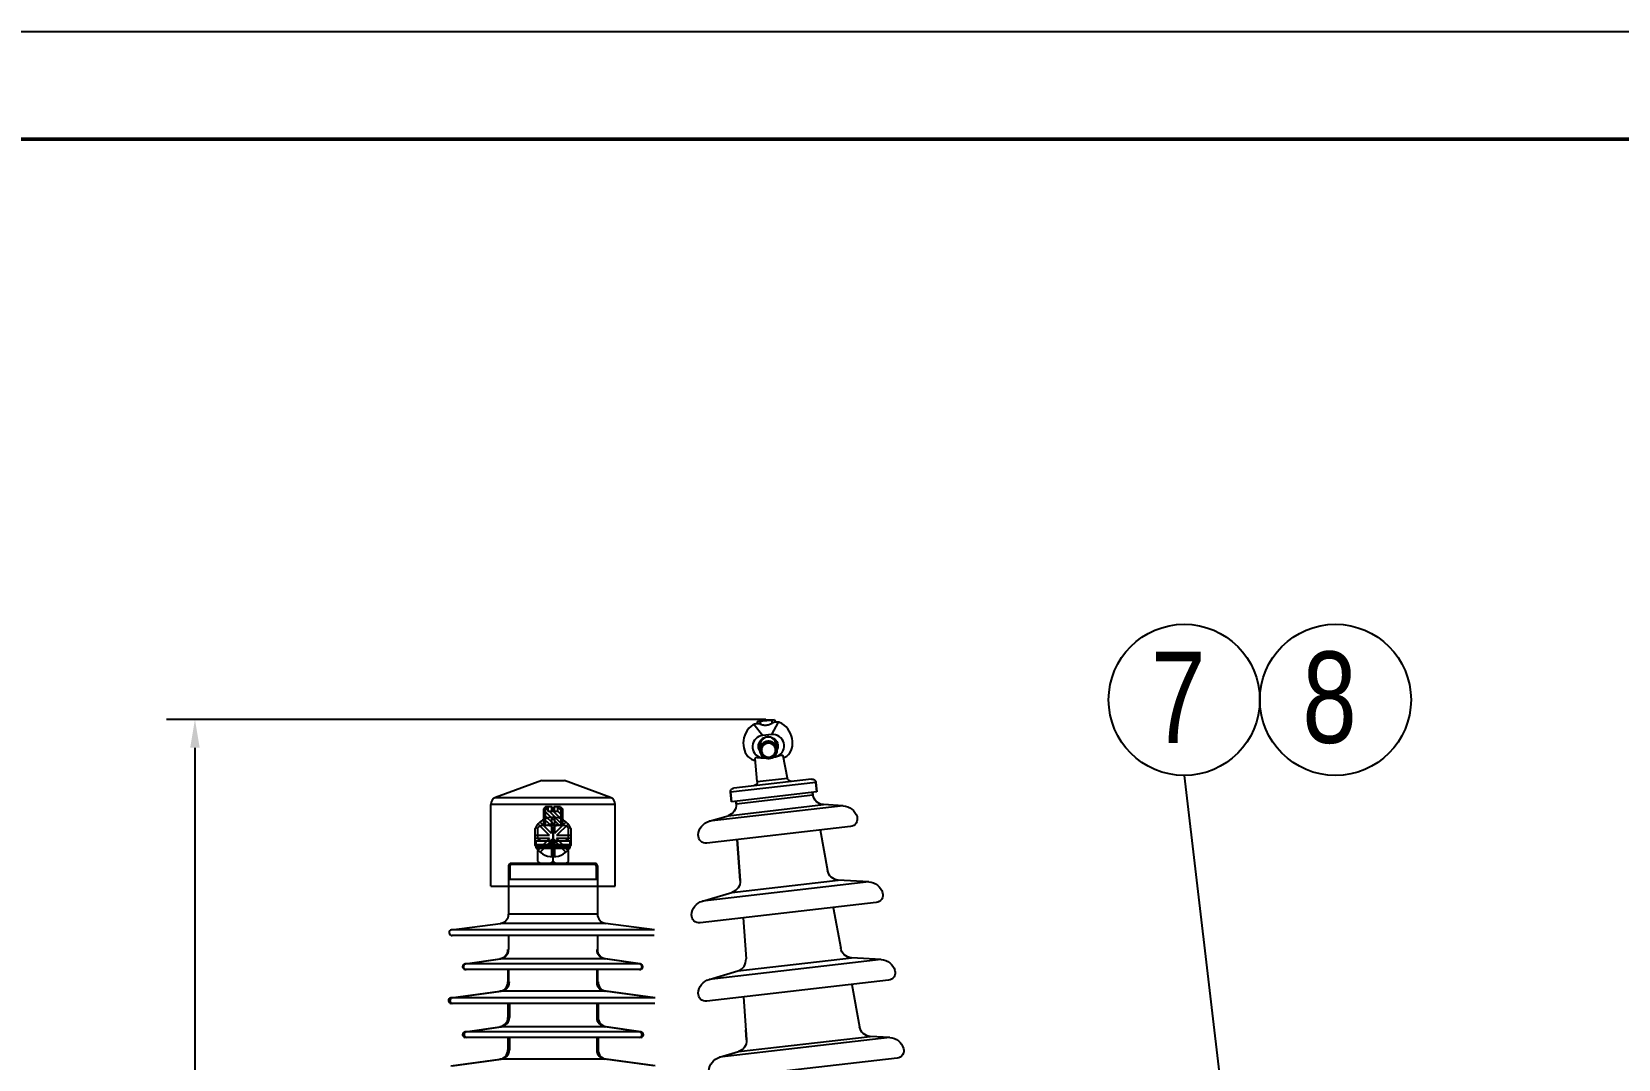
# Model space of a CAD drawing. Header units: millimetres. Extents: x 14764 to 253586, y -11609 to 135872.
# Drawn here: x 247835 to 248675, y 132967 to 133511 of the extents above; entities that cross this region are included whole.
import ezdxf

# ---------------------------------------------------------------- set-up
doc = ezdxf.new("R2010")
doc.units = ezdxf.units.MM
doc.header["$LTSCALE"] = 23.1
doc.header["$PDMODE"] = 3
doc.header["$PDSIZE"] = 1
doc.layers.get('0').update_dxf_attribs({"linetype": 'CONTINUOUS'})
doc.layers.get('Defpoints').update_dxf_attribs({"linetype": 'CONTINUOUS'})
doc.layers.add('标注、文本', color=3, linetype='CONTINUOUS', lineweight=25)
doc.layers.add('粗实线', color=7, linetype='CONTINUOUS', lineweight=50)
doc.styles.add('DFT', font='simplex.shx', dxfattribs={"width": 0.67, "bigfont": 'dft.shx'})
doc.styles.get("Standard").update_dxf_attribs({"font": 'txt', "width": 0.8})
doc.dimstyles.new('INTE$0', dxfattribs={"dimscale": 5, "dimtxt": 4, "dimasz": 3, "dimexe": 3, "dimexo": 0, "dimgap": 1, "dimtad": 1, "dimdec": 3, "dimdsep": 46, "dimtxsty": 'DFT', "dimcen": 0, "dimclrd": 3, "dimclre": 3, "dimclrt": 6, "dimadec": 0, "dimazin": 0, "dimtfac": 1, "dimtdec": 3, "dimtix": 1, "dimtmove": 1, "dimatfit": 0, "dimfxl": 0, "dimtolj": 1, "dimtzin": 0, "dimarcsym": 0})

# ---------------------------------------------------------------- blocks, each defined once
blk = doc.blocks.new('*D223')
at = {"color": 3, "lineweight": -2, "transparency": 16777216}
for p, q in [((248223.45, 133146.73), (247906.12, 133146.73)), ((247921.12, 133131.73), (247921.12, 132155.08)), ((248159.27, 132140.08), (247906.12, 132140.08))]:
    blk.add_line(p, q, dxfattribs=at)
at = {"color": 3, "transparency": 16777216}
for points in [[(247918.62, 133131.73), (247923.62, 133131.73), (247921.12, 133146.73)], [(247918.62, 132155.08), (247923.62, 132155.08), (247921.12, 132140.08)]]:
    blk.add_solid(points, dxfattribs=at)
at = {"layer": 'Defpoints', "color": 0, "transparency": 16777216}
for p in [(248223.45, 133146.73), (247921.12, 132140.08), (248159.27, 132140.08)]:
    blk.add_point(p, dxfattribs=at)
at = {"color": 6, "transparency": 16777216, "insert": (247891.12, 132643.4), "char_height": 40, "attachment_point": 5, "rotation": 90, "style": 'DFT'}
blk.add_mtext('\\A1;1230', dxfattribs=at)

msp = doc.modelspace()

# ---------------------------------------------------------------- hatches: boundary and pattern name
at = {"ltscale": 0.5}
h = msp.add_hatch(dxfattribs=at)
h.set_pattern_fill('ANSI31', color=0, scale=0.5, style=0)
h.set_pattern_definition([(135, (184368.107, 142209.5363), (1.122532015, 1.122532015), [])])
edge = h.paths.add_edge_path()
edge.add_line((248114.9512, 133100.2386), (248115.7512, 133099.4386))
edge.add_line((248115.7512, 133099.4386), (248115.7512, 133091.1586))
edge.add_spline(control_points=[(248115.7512, 133091.1586), (248115.482, 133090.9769), (248115.2128, 133090.7952), (248114.9512, 133090.6816)], knot_values=[0, 0, 0, 0, 0.80577073, 0.80577073, 0.80577073, 0.80577073], degree=3, periodic=0)
edge.add_line((248114.9512, 133090.6816), (248114.9512, 133100.2386))
edge = h.paths.add_edge_path()
edge.add_line((248106.5512, 133100.2386), (248106.7512, 133100.4386))
edge.add_line((248106.7512, 133100.4386), (248108.2512, 133100.4386))
edge.add_line((248108.2512, 133100.4386), (248108.2512, 133097.9386))
edge.add_line((248108.2512, 133097.9386), (248113.2512, 133097.9386))
edge.add_line((248113.2512, 133097.9386), (248113.2512, 133100.4386))
edge.add_line((248113.2512, 133100.4386), (248114.7512, 133100.4386))
edge.add_line((248114.7512, 133100.4386), (248114.9512, 133100.2386))
edge.add_line((248114.9512, 133100.2386), (248114.9512, 133090.6816))
edge.add_spline(control_points=[(248114.9512, 133090.6816), (248114.6506, 133090.551), (248114.0119, 133090.4617), (248113.1414, 133091.8438), (248112.5343, 133090.7095), (248112.1454, 133090.4554), (248112.1143, 133090.4375)], knot_values=[0.80577073, 0.80577073, 0.80577073, 0.80577073, 1.7319355, 2.84261248, 4.13342635, 4.24435995, 4.24435995, 4.24435995, 4.24435995], degree=3, periodic=0)
edge.add_line((248112.1143, 133090.4375), (248111.1042, 133090.4375))
edge.add_spline(control_points=[(248111.1042, 133090.4375), (248110.3729, 133090.7106), (248108.8362, 133091.9407), (248107.3308, 133090.2356), (248106.6386, 133090.7782), (248106.5512, 133090.8412)], knot_values=[5.35345922, 5.35345922, 5.35345922, 5.35345922, 7.61653516, 9.67877515, 9.97904513, 9.97904513, 9.97904513, 9.97904513], degree=3, periodic=0)
edge.add_spline(control_points=[(248105.7512, 133090.7292), (248105.908, 133090.8628), (248106.1753, 133091.0907), (248106.4405, 133090.921), (248106.5512, 133090.8412)], knot_values=[9.97904513, 9.97904513, 9.97904513, 9.97904513, 10.51765451, 10.89809679, 10.89809679, 10.89809679, 10.89809679], degree=3, periodic=0)
edge.add_line((248106.5512, 133090.8412), (248106.5512, 133100.2386))
edge = h.paths.add_edge_path()
edge.add_line((248105.7512, 133099.4386), (248106.5512, 133100.2386))
edge.add_line((248106.5512, 133100.2386), (248106.5512, 133090.8412))
edge.add_spline(control_points=[(248106.5512, 133090.8412), (248106.4405, 133090.921), (248106.1753, 133091.0907), (248105.908, 133090.8628), (248105.7512, 133090.7292)], knot_values=[9.97904513, 9.97904513, 9.97904513, 9.97904513, 10.35948741, 10.89809679, 10.89809679, 10.89809679, 10.89809679], degree=3, periodic=0)
edge.add_line((248105.7512, 133090.7292), (248105.7512, 133099.4386))

# ---------------------------------------------------------------- linework, layer by layer
at = {"color": 0, "ltscale": 0.5}
for p, q in [((248219.0127, 133145.5994), (248218.7657, 133144.4077)), ((248219.0127, 133145.5994), (248223.4481, 133146.7283)), ((248220.4091, 133145.5106), (248219.0127, 133145.5994)), ((248220.4091, 133145.5106), (248220.6114, 133144.2041)), ((248223.4481, 133146.7283), (248228.0649, 133146.4144)), ((248225.6531, 133144.2232), (248226.806, 133144.806)), ((248230.0669, 133145.2921), (248226.5157, 133138.6691)), ((248228.0649, 133146.4144), (248226.6545, 133146.0672)), ((248226.6545, 133146.0672), (248226.6865, 133144.7456)), ((248228.0649, 133146.4144), (248228.5097, 133145.2769)), ((248217.1876, 133144.1441), (248221.8542, 133138.2536)), ((248220.483, 133144.2424), (248221.7208, 133143.8727)), ((248226.5157, 133138.6691), (248221.8542, 133138.2536)), ((248219.5819, 133132.6069), (248219.8009, 133131.9854)), ((248219.8009, 133131.9854), (248219.6106, 133131.9953)), ((248219.8009, 133131.9854), (248220.11, 133131.4654)), ((248219.9311, 133133.4716), (248220.2264, 133130.1594)), ((248220.2638, 133129.9508), (248220.2049, 133130.0382)), ((248220.4506, 133132.9153), (248220.7067, 133130.0413)), ((248228.8413, 133133.6632), (248229.0975, 133130.7892)), ((248229.2542, 133134.3025), (248229.5494, 133130.9904)), ((248229.433, 133132.2965), (248229.6452, 133132.8629)), ((248229.5922, 133130.8756), (248229.5495, 133130.7785)), ((248229.7981, 133131.6916), (248229.5922, 133130.8756)), ((248229.6452, 133132.8629), (248229.7509, 133133.5134)), ((248229.6452, 133132.8629), (248229.8307, 133132.9063)), ((248218.8641, 133113.8143), (248217.7731, 133126.0545)), ((248222.8121, 133126.2782), (248222.9185, 133126.3127)), ((248223.13, 133126.3121), (248222.8121, 133126.2782)), ((248222.9185, 133126.3127), (248223.0862, 133126.3277)), ((248227.6908, 133126.7131), (248227.3719, 133126.6902)), ((248227.4123, 133126.7133), (248227.58, 133126.7282)), ((248227.6908, 133126.7131), (248227.58, 133126.7282)), ((248234.9277, 133115.6684), (248232.69, 133127.3839)), ((248104.7512, 133114.4386), (248080.362, 133105.4055)), ((248104.7512, 133114.4386), (248116.7512, 133114.4386)), ((248141.1405, 133105.4055), (248116.7512, 133114.4386)), ((248249.9489, 133113.3328), (248204.77, 133108.1181)), ((248249.9489, 133113.3328), (248204.77, 133108.1181)), ((248247.7092, 133115.109), (248206.5462, 133110.3578)), ((248247.7092, 133115.109), (248206.5462, 133110.3578)), ((248218.8641, 133113.8143), (248234.9277, 133115.6684)), ((248218.8641, 133113.8143), (248234.9277, 133115.6684)), ((248249.9489, 133113.3328), (248250.5283, 133108.313)), ((248250.5283, 133108.313), (248249.9489, 133113.3328)), ((248249.9489, 133113.3328), (248250.5283, 133108.313)), ((248250.5283, 133108.313), (248249.9489, 133113.3328)), ((248080.362, 133105.4055), (248141.1405, 133105.4055)), ((248204.77, 133108.1181), (248205.3494, 133103.0983)), ((248205.3494, 133103.0983), (248204.77, 133108.1181)), ((248204.77, 133108.1181), (248205.3494, 133103.0983)), ((248205.3494, 133103.0983), (248204.77, 133108.1181)), ((248250.5283, 133108.313), (248205.3494, 133103.0983)), ((248250.5283, 133108.313), (248205.3494, 133103.0983)), ((248207.6874, 133103.3681), (248207.7957, 133102.0282)), ((248207.7957, 133102.0282), (248207.6874, 133103.3681)), ((248207.6874, 133103.3681), (248207.7957, 133102.0282)), ((248207.7957, 133102.0282), (248207.6874, 133103.3681)), ((248207.7957, 133102.0282), (248248.3901, 133106.7138)), ((248207.7957, 133102.0282), (248248.3901, 133106.7138)), ((248248.1904, 133108.0431), (248248.3901, 133106.7138)), ((248248.3901, 133106.7138), (248248.1904, 133108.0431)), ((248248.1904, 133108.0431), (248248.3901, 133106.7138)), ((248248.3901, 133106.7138), (248248.1904, 133108.0431)), ((248077.7512, 133058.4386), (248077.7512, 133101.6546)), ((248143.7512, 133101.6546), (248077.7512, 133101.6546)), ((248106.7512, 133100.4386), (248105.7512, 133099.4386)), ((248105.7512, 133099.4386), (248105.7512, 133090.4375)), ((248106.5512, 133100.2386), (248106.5512, 133090.4375)), ((248110.2512, 133100.4386), (248106.7512, 133100.4386)), ((248108.2512, 133097.9386), (248108.2512, 133100.4386)), ((248113.2512, 133097.9386), (248108.2512, 133097.9386)), ((248109.9584, 133100.0714), (248109.9584, 133098.3058)), ((248110.0012, 133094.891), (248110.0012, 133086.2285)), ((248110.2512, 133100.4386), (248110.2512, 133097.9386)), ((248111.2512, 133097.9386), (248111.2512, 133100.4386)), ((248114.7512, 133100.4386), (248111.2512, 133100.4386)), ((248111.5012, 133094.891), (248111.5012, 133086.2285)), ((248111.5441, 133098.267), (248111.5441, 133100.1102)), ((248113.2512, 133097.9386), (248113.2512, 133100.4386)), ((248114.7512, 133100.4386), (248115.7512, 133099.4386)), ((248114.9512, 133100.2386), (248114.9512, 133090.4375)), ((248115.7512, 133099.4386), (248115.7512, 133090.4375)), ((248143.7512, 133058.4386), (248143.7512, 133101.6546)), ((248264.4924, 133100.9372), (248193.4328, 133092.7352)), ((248193.4328, 133092.7352), (248203.4823, 133095.728)), ((248203.4823, 133095.728), (248254.0253, 133101.5619)), ((248264.4924, 133100.9372), (248254.0253, 133101.5619)), ((248264.4924, 133100.9372), (248254.0253, 133101.5619)), ((248102.5246, 133089.2251), (248102.5246, 133083.6505)), ((248108.9406, 133085.1678), (248102.8153, 133091.2931)), ((248110.0012, 133086.2285), (248103.8759, 133092.3538)), ((248116.6733, 133090.4375), (248104.8292, 133090.4375)), ((248110.7512, 133083.6505), (248110.7512, 133089.2251)), ((248110.7512, 133087.9529), (248110.7512, 133076.2588)), ((248117.6266, 133092.3538), (248111.5012, 133086.2285)), ((248118.6872, 133091.2931), (248112.5619, 133085.1678)), ((248118.9779, 133083.6505), (248118.9779, 133089.2251)), ((248268.3433, 133090.0222), (248192.1698, 133081.23)), ((248252.1594, 133088.1542), (248256.1576, 133066.7506)), ((248108.9406, 133085.1678), (248101.2512, 133085.1678)), ((248108.9406, 133083.6678), (248101.2512, 133083.6678)), ((248101.7519, 133078.4381), (248101.7519, 133082.4381)), ((248101.7519, 133082.4381), (248119.7506, 133082.4381)), ((248101.7519, 133080.4381), (248119.7506, 133080.4381)), ((248101.7519, 133079.4381), (248119.7506, 133079.4381)), ((248101.7519, 133078.4381), (248119.7506, 133078.4381)), ((248108.9406, 133083.6678), (248102.8153, 133077.5425)), ((248110.0012, 133082.6071), (248103.8759, 133076.4818)), ((248108.4826, 133080.4381), (248110.1404, 133082.4381)), ((248110.0012, 133082.6071), (248110.0012, 133073.9446)), ((248110.2081, 133080.4381), (248111.866, 133082.4381)), ((248117.6266, 133076.4818), (248111.5012, 133082.6071)), ((248111.5012, 133082.6071), (248111.5012, 133073.9446)), ((248120.2512, 133085.1678), (248112.5619, 133085.1678)), ((248120.2512, 133083.6678), (248112.5619, 133083.6678)), ((248118.6872, 133077.5425), (248112.5619, 133083.6678)), ((248119.7506, 133078.4381), (248119.7506, 133082.4381)), ((248208.3536, 133083.098), (248209.8518, 133061.4058)), ((248209.8518, 133061.4058), (248208.3536, 133083.098)), ((248087.2512, 133069.2386), (248087.2512, 133061.8386)), ((248087.8512, 133069.2386), (248087.8512, 133061.8386)), ((248133.0512, 133070.4386), (248088.4512, 133070.4386)), ((248133.0512, 133069.8386), (248088.4512, 133069.8386)), ((248102.5246, 133077.2256), (248102.5246, 133071.651)), ((248110.7512, 133071.651), (248110.7512, 133077.2256)), ((248118.9779, 133071.651), (248118.9779, 133077.2256)), ((248133.6512, 133069.2386), (248133.6512, 133061.8386)), ((248134.2512, 133069.2386), (248134.2512, 133061.8386)), ((248087.2512, 133061.8386), (248087.2512, 133058.4386)), ((248087.8512, 133061.8386), (248087.2512, 133061.8386)), ((248133.6512, 133061.8386), (248087.8512, 133061.8386)), ((248134.2512, 133061.8386), (248133.6512, 133061.8386)), ((248134.2512, 133061.8386), (248134.2512, 133058.4386)), ((248205.5385, 133055.1057), (248261.7928, 133061.5988)), ((248278.0536, 133060.6282), (248261.7928, 133061.5988)), ((248077.7512, 133058.4386), (248143.7512, 133058.4386)), ((248087.2512, 133058.4386), (248087.2512, 133043.5985)), ((248134.2512, 133058.4386), (248134.2512, 133043.6286)), ((248278.0536, 133060.6282), (248189.9264, 133050.4562)), ((248189.9264, 133050.4562), (248205.5385, 133055.1057)), ((248281.9044, 133049.7133), (248188.6634, 133038.951)), ((248259.1134, 133047.0826), (248263.1228, 133025.6047)), ((248057.0527, 133035.2187), (248082.9132, 133038.6727)), ((248138.5893, 133038.6727), (248082.9132, 133038.6727)), ((248134.2513, 133043.5985), (248087.2512, 133043.5985)), ((248164.4498, 133035.2187), (248138.5893, 133038.6727)), ((248211.4544, 133041.5816), (248212.9586, 133019.8146)), ((248164.4498, 133035.2187), (248057.0527, 133035.2187)), ((248164.3298, 133032.234), (248057.1727, 133032.234)), ((248087.2512, 133032.234), (248087.2512, 133024.8858)), ((248134.2512, 133032.234), (248134.2512, 133024.8858)), ((248064.1646, 133017.2205), (248082.6123, 133019.9393)), ((248064.1646, 133017.2205), (248082.6123, 133019.9393)), ((248064.5325, 133017.2205), (248082.9803, 133019.9393)), ((248138.1543, 133019.9393), (248082.6123, 133019.9393)), ((248138.1543, 133019.9393), (248082.6123, 133019.9393)), ((248138.5222, 133019.9393), (248082.9803, 133019.9393)), ((248156.602, 133017.2205), (248138.1543, 133019.9393)), ((248156.602, 133017.2205), (248138.1543, 133019.9393)), ((248156.97, 133017.2205), (248138.5222, 133019.9393)), ((248284.5869, 133019.508), (248193.4478, 133008.9884)), ((248208.6453, 133013.5144), (248268.758, 133020.4528)), ((248284.5869, 133019.508), (248268.758, 133020.4528)), ((248156.602, 133017.2205), (248064.1646, 133017.2205)), ((248156.602, 133017.2205), (248064.1646, 133017.2205)), ((248156.4618, 133014.2386), (248064.3048, 133014.2386)), ((248156.4618, 133014.2386), (248064.3048, 133014.2386)), ((248156.97, 133017.2205), (248064.5325, 133017.2205)), ((248156.8298, 133014.2386), (248064.6727, 133014.2386)), ((248086.8833, 133014.2386), (248086.8833, 133007.5985)), ((248086.8833, 133014.2386), (248086.8833, 133007.5985)), ((248086.8833, 133014.2386), (248086.8833, 133007.5985)), ((248086.8833, 133014.2386), (248086.8833, 133007.5985)), ((248087.2512, 133014.2386), (248087.2512, 133007.5985)), ((248133.8833, 133014.2386), (248133.8833, 133007.5985)), ((248133.8833, 133014.2386), (248133.8833, 133007.5985)), ((248133.8833, 133014.2386), (248133.8833, 133007.5985)), ((248133.8833, 133014.2386), (248133.8833, 133007.5985)), ((248134.2512, 133014.2386), (248134.2512, 133007.5985)), ((248193.4478, 133008.9884), (248208.6453, 133013.5144)), ((248056.6847, 132999.2187), (248082.5452, 133002.6727)), ((248057.0527, 132999.2187), (248082.9132, 133002.6727)), ((248057.4207, 132999.2187), (248083.2812, 133002.6727)), ((248138.2213, 133002.6727), (248082.5452, 133002.6727)), ((248138.5893, 133002.6727), (248082.9132, 133002.6727)), ((248138.9573, 133002.6727), (248083.2812, 133002.6727)), ((248164.0818, 132999.2187), (248138.2213, 133002.6727)), ((248164.4498, 132999.2187), (248138.5893, 133002.6727)), ((248164.8178, 132999.2187), (248138.9573, 133002.6727)), ((248288.4377, 133008.5931), (248192.1848, 132997.4832)), ((248268.9574, 133006.3446), (248273.1079, 132983.9269)), ((248164.0818, 132999.2187), (248056.6847, 132999.2187)), ((248163.9618, 132996.234), (248056.8048, 132996.234)), ((248164.4498, 132999.2187), (248057.0527, 132999.2187)), ((248164.3298, 132996.234), (248057.1727, 132996.234)), ((248164.8178, 132999.2187), (248057.4207, 132999.2187)), ((248164.6977, 132996.234), (248057.5407, 132996.234)), ((248086.8833, 132996.234), (248086.8833, 132988.8858)), ((248087.6192, 132996.234), (248087.6192, 132988.8858)), ((248133.8833, 132996.234), (248133.8833, 132988.8858)), ((248134.6192, 132996.234), (248134.6192, 132988.8858)), ((248211.6651, 132999.7317), (248213.246, 132977.0174)), ((248064.1646, 132981.2205), (248082.6123, 132983.9393)), ((248156.602, 132981.2205), (248064.1646, 132981.2205)), ((248156.4618, 132978.2386), (248064.3048, 132978.2386)), ((248064.9005, 132981.2205), (248083.3482, 132983.9393)), ((248157.3379, 132981.2205), (248064.9005, 132981.2205)), ((248157.1977, 132978.2386), (248065.0407, 132978.2386)), ((248138.1543, 132983.9393), (248082.6123, 132983.9393)), ((248138.8902, 132983.9393), (248083.3482, 132983.9393)), ((248086.8833, 132978.2386), (248086.8833, 132971.5985)), ((248086.8833, 132978.2386), (248086.8833, 132971.5985)), ((248087.6192, 132978.2386), (248087.6192, 132971.5985)), ((248087.6192, 132978.2386), (248087.6192, 132971.5985)), ((248133.8833, 132978.2386), (248133.8833, 132971.5985)), ((248133.8833, 132978.2386), (248133.8833, 132971.5985)), ((248134.6192, 132978.2386), (248134.6192, 132971.5985)), ((248134.6192, 132978.2386), (248134.6192, 132971.5985)), ((248156.602, 132981.2205), (248138.1543, 132983.9393)), ((248157.3379, 132981.2205), (248138.8902, 132983.9393)), ((248289.1123, 132978.1561), (248198.9771, 132967.7523)), ((248208.9326, 132970.7172), (248278.7432, 132978.775)), ((248212.8216, 132982.268), (248213.246, 132977.0174)), ((248213.246, 132977.0174), (248212.8216, 132982.268)), ((248289.1123, 132978.1561), (248278.7432, 132978.775)), ((248198.9771, 132967.7523), (248208.9326, 132970.7172)), ((248056.6847, 132963.2187), (248082.5452, 132966.6727)), ((248057.4207, 132963.2187), (248083.2812, 132966.6727)), ((248138.2213, 132966.6727), (248082.5452, 132966.6727)), ((248138.9573, 132966.6727), (248083.2812, 132966.6727)), ((248164.0818, 132963.2187), (248138.2213, 132966.6727)), ((248164.8178, 132963.2187), (248138.9573, 132966.6727)), ((248292.9631, 132967.2412), (248197.7141, 132956.2472))]:
    msp.add_line(p, q, dxfattribs=at)
at = {"color": 1}
msp.add_line((248445.0519, 133117.045), (248491.7249, 132718.6652), dxfattribs=at)
at = {"color": 0, "ltscale": 0.5}
for points in [[(248226.6545, 133146.0672), (248226.0724, 133146.1069), (248225.4039, 133146.119), (248224.6717, 133146.1028), (248223.9016, 133146.0592), (248223.12, 133145.9896), (248222.3543, 133145.8963), (248221.6309, 133145.7827), (248220.975, 133145.6525), (248220.4091, 133145.5106)], [(248230.0669, 133145.2921), (248229.5117, 133145.3321), (248228.9288, 133145.3209), (248228.3428, 133145.2594), (248227.7779, 133145.1501), (248227.2578, 133144.9969), (248226.806, 133144.806)], [(248230.7411, 133145.1251), (248230.5277, 133145.1981), (248230.3019, 133145.2539), (248230.0669, 133145.2921)], [(248232.7774, 133126.4032), (248233.5696, 133126.6923), (248234.6013, 133127.3232), (248235.4945, 133128.1372), (248236.2356, 133129.103), (248236.8181, 133130.1893), (248237.2408, 133131.3677), (248237.5053, 133132.6136), (248237.6146, 133133.9058), (248237.5716, 133135.2263), (248237.3782, 133136.5586), (248237.0353, 133137.8865), (248236.5434, 133139.1921), (248235.9032, 133140.4545), (248235.1174, 133141.6488), (248234.1924, 133142.7461), (248233.1404, 133143.7137), (248231.9808, 133144.5176), (248230.7411, 133145.1251)], [(248216.5535, 133143.8605), (248215.4408, 133143.0433), (248214.4417, 133142.047), (248213.5774, 133140.9086), (248212.8611, 133139.665), (248212.2989, 133138.3505), (248211.892, 133136.9948), (248211.6388, 133135.6228), (248211.5362, 133134.2552), (248211.5815, 133132.9097), (248211.7726, 133131.6024), (248212.1088, 133130.3499), (248212.5895, 133129.1705), (248213.2139, 133128.0854), (248213.9794, 133127.1192), (248214.8796, 133126.2997), (248215.9027, 133125.6565), (248217.0297, 133125.2181), (248217.8605, 133125.0736)], [(248221.8542, 133138.2536), (248220.81, 133138.0691), (248219.8136, 133137.7088), (248218.8955, 133137.1836), (248218.0834, 133136.5096), (248217.4021, 133135.7071), (248216.8722, 133134.8006), (248216.5098, 133133.8176), (248216.326, 133132.788), (248216.3264, 133131.743), (248216.5108, 133130.7145), (248216.8738, 133129.7336), (248217.4043, 133128.8302), (248218.0862, 133128.0317), (248218.8987, 133127.3623), (248219.8172, 133126.8425), (248220.8138, 133126.488), (248221.8581, 133126.3096), (248222.9185, 133126.3127)], [(248216.5535, 133143.8605), (248216.7507, 133143.9701), (248216.9631, 133144.065), (248217.1876, 133144.1441)], [(248220.483, 133144.2424), (248220.0045, 133144.3504), (248219.4655, 133144.4092), (248218.8899, 133144.4168), (248218.3022, 133144.3737), (248217.7268, 133144.2816), (248217.1876, 133144.1441)], [(248224.2775, 133137.4226), (248223.4696, 133137.2713), (248222.6935, 133136.9615), (248221.9945, 133136.5069), (248221.4, 133135.9253), (248220.9337, 133135.2396), (248220.6138, 133134.477), (248220.453, 133133.6676), (248220.4592, 133132.8288)], [(248220.6532, 133135.5936), (248221.1223, 133136.1122), (248221.6573, 133136.5619), (248222.2496, 133136.9362), (248222.8896, 133137.2282), (248223.5679, 133137.4323), (248224.2693, 133137.543), (248224.979, 133137.5575), (248225.6819, 133137.476), (248226.3625, 133137.3015), (248227.0107, 133137.0379), (248227.6157, 133136.6902), (248228.1682, 133136.2634)], [(248221.7208, 133143.8727), (248222.159, 133143.7715), (248222.6501, 133143.7119), (248223.1754, 133143.6955), (248223.716, 133143.7224), (248224.2528, 133143.7916), (248224.767, 133143.9006), (248225.2398, 133144.0461), (248225.6531, 133144.2232)], [(248228.8481, 133133.5765), (248228.7136, 133134.3753), (248228.4176, 133135.1456), (248227.9728, 133135.8427), (248227.3968, 133136.439), (248226.7122, 133136.911), (248225.9461, 133137.2402), (248225.1286, 133137.4134), (248224.2775, 133137.4226)], [(248227.58, 133126.7282), (248228.6242, 133126.9127), (248229.6206, 133127.273), (248230.5387, 133127.7982), (248231.3508, 133128.4722), (248232.0321, 133129.2747), (248232.562, 133130.1812), (248232.9244, 133131.1642), (248233.1082, 133132.1938), (248233.1078, 133133.2388), (248232.9234, 133134.2674), (248232.5604, 133135.2482), (248232.0299, 133136.1517), (248231.348, 133136.9502), (248230.5355, 133137.6195), (248229.617, 133138.1393), (248228.6204, 133138.4938), (248227.5761, 133138.6722), (248226.5157, 133138.6691)], [(248220.2049, 133130.0382), (248219.8578, 133130.8049), (248219.6445, 133131.6161), (248219.5697, 133132.4539), (248219.6361, 133133.2902), (248219.842, 133134.1062), (248220.1829, 133134.8804), (248220.6532, 133135.5936)], [(248219.8009, 133131.9854), (248220.0123, 133132.0381), (248220.0583, 133132.0445)], [(248219.9452, 133134.3406), (248219.927, 133134.2283), (248219.9311, 133133.4716)], [(248220.3904, 133135.1961), (248220.2425, 133134.8381), (248220.1212, 133134.4537), (248220.0372, 133134.0762), (248219.9841, 133133.6772), (248219.9665, 133133.2752), (248219.9844, 133132.8737)], [(248219.9844, 133132.8737), (248220.0269, 133132.5385), (248220.098, 133132.1917), (248220.191, 133131.8666), (248220.3139, 133131.5342), (248220.4552, 133131.2266), (248220.6282, 133130.9148)], [(248224.4785, 133135.1676), (248223.6763, 133135.0259), (248222.9103, 133134.7491), (248222.2037, 133134.3453), (248221.5787, 133133.8268), (248221.0543, 133133.2095), (248220.6465, 133132.512), (248220.3676, 133131.7557), (248220.2261, 133130.9635), (248220.2264, 133130.1594)], [(248220.2264, 133130.1594), (248220.3683, 133129.368), (248220.6477, 133128.6133), (248221.0559, 133127.9183), (248221.5807, 133127.3039), (248222.206, 133126.7891), (248222.9128, 133126.3893), (248223.6797, 133126.1167), (248224.4826, 133125.9798), (248225.2972, 133125.9823)], [(248224.5337, 133134.5486), (248223.6274, 133134.3675), (248222.7824, 133133.996), (248222.0289, 133133.4422), (248221.4264, 133132.7499), (248220.9858, 133131.9316), (248220.7422, 133131.0524), (248220.6999, 133130.128)], [(248220.6999, 133130.128), (248220.8345, 133129.3292), (248221.1304, 133128.5589), (248221.5752, 133127.8618), (248222.1513, 133127.2655), (248222.8359, 133126.7935), (248223.602, 133126.4643), (248224.4194, 133126.2911), (248225.2705, 133126.2819)], [(248224.5746, 133134.0894), (248223.9334, 133133.9762), (248223.3205, 133133.7548), (248222.7551, 133133.4318), (248222.255, 133133.017), (248221.8354, 133132.5231), (248221.5091, 133131.9651), (248221.2859, 133131.3599), (248221.1727, 133130.7261), (248221.1729, 133130.0827), (248221.2865, 133129.4495), (248221.5101, 133128.8457), (248221.8368, 133128.2896), (248222.2567, 133127.7981), (248222.757, 133127.3863), (248223.3227, 133127.0665), (248223.9363, 133126.8485), (248224.5787, 133126.7391), (248225.2296, 133126.7411)], [(248229.5494, 133130.9904), (248229.4074, 133131.7818), (248229.1281, 133132.5365), (248228.7198, 133133.2316), (248228.1951, 133133.8459), (248227.5698, 133134.3608), (248226.8629, 133134.7606), (248226.0961, 133135.0331), (248225.2932, 133135.17), (248224.4785, 133135.1676)], [(248229.0888, 133130.8757), (248228.8885, 133131.7644), (248228.4961, 133132.5881), (248227.9204, 133133.3175), (248227.207, 133133.8948), (248226.3688, 133134.3095), (248225.4723, 133134.5288), (248224.5337, 133134.5486)], [(248225.2296, 133126.7411), (248225.8708, 133126.8543), (248226.4837, 133127.0757), (248227.0491, 133127.3987), (248227.5492, 133127.8135), (248227.9688, 133128.3074), (248228.2952, 133128.8654), (248228.5183, 133129.4706), (248228.6315, 133130.1044), (248228.6313, 133130.7478), (248228.5177, 133131.381), (248228.2941, 133131.9848), (248227.9674, 133132.5409), (248227.5475, 133133.0324), (248227.0472, 133133.4443), (248226.4815, 133133.764), (248225.868, 133133.982), (248225.2255, 133134.0914), (248224.5746, 133134.0894)], [(248225.2705, 133126.2819), (248226.0784, 133126.4332), (248226.8545, 133126.743), (248227.5536, 133127.1976), (248228.148, 133127.7792), (248228.6144, 133128.4649), (248228.9343, 133129.2275), (248229.0951, 133130.0369), (248229.0888, 133130.8757)], [(248225.2972, 133125.9823), (248226.0994, 133126.1239), (248226.8655, 133126.4007), (248227.572, 133126.8045), (248228.197, 133127.323), (248228.7214, 133127.9404), (248229.1293, 133128.6378), (248229.4082, 133129.3941), (248229.5496, 133130.1864), (248229.5494, 133130.9904)], [(248228.1682, 133136.2634), (248228.7569, 133135.645), (248229.2293, 133134.9436), (248229.5764, 133134.177), (248229.7897, 133133.3657), (248229.8645, 133132.5279), (248229.7981, 133131.6916)], [(248229.3075, 133133.7047), (248229.2569, 133134.0876), (248229.1698, 133134.4804), (248229.0537, 133134.849), (248228.9, 133135.2213), (248228.714, 133135.5789), (248228.497, 133135.9188)], [(248229.2542, 133134.3025), (248229.1245, 133135.0481), (248229.0866, 133135.1555)], [(248229.6452, 133132.8629), (248229.4278, 133132.8773), (248229.3814, 133132.8755)], [(248222.8121, 133126.2782), (248221.8693, 133126.2253), (248221.0387, 133126.2508), (248220.3111, 133126.3127), (248219.6702, 133126.3827), (248219.1127, 133126.4383), (248218.6326, 133126.4614), (248218.2355, 133126.434), (248217.9434, 133126.3402), (248217.7913, 133126.1825), (248217.7729, 133126.0564)], [(248232.6898, 133127.3859), (248232.6601, 133127.4888), (248232.4955, 133127.6261), (248232.1952, 133127.6759), (248231.7915, 133127.6361), (248231.3083, 133127.5262), (248230.756, 133127.369), (248230.13, 133127.1847), (248229.4242, 133126.9956), (248228.6169, 133126.8258), (248227.6908, 133126.7131)], [(248101.2512, 133079.9665), (248101.2512, 133088.9107)], [(248120.2512, 133088.9107), (248120.2512, 133079.9665)]]:
    msp.add_lwpolyline(points, dxfattribs=at)
at = {"color": 1}
for centre in [(248445.0519, 133157.0855), (248525.1328, 133157.0855)]:
    msp.add_circle(centre, 40.0405, dxfattribs=at)
at = {"color": 0, "ltscale": 0.5}
for centre, radius, start, end in [((248081.7512, 133101.6546), 4, 110.3231368, 180), ((248139.7512, 133101.6546), 4, 0, 69.6768632), ((248110.7512, 133084.4386), 10.5, 25.2087653, 154.7912347), ((248104.9942, 133087.3273), 3.1146, 93.0377429, 142.4596508), ((248108.2816, 133087.3273), 3.1146, 37.5403492, 86.9622571), ((248113.2209, 133087.3273), 3.1146, 93.0377429, 142.4596508), ((248116.5083, 133087.3273), 3.1146, 37.5403492, 86.9622571), ((248110.7512, 133084.4386), 10.5, 205.2087653, 334.7912347), ((248104.9942, 133085.5483), 3.1146, 217.5403492, 266.9622571), ((248104.9942, 133075.3278), 3.1146, 93.0377429, 142.4596508), ((248108.2816, 133085.5483), 3.1146, 273.0377429, 322.4596508), ((248108.2816, 133075.3278), 3.1146, 37.5403492, 86.9622571), ((248113.2209, 133085.5483), 3.1146, 217.5403492, 266.9622571), ((248113.2209, 133075.3278), 3.1146, 93.0377429, 142.4596508), ((248116.5083, 133085.5483), 3.1146, 273.0377429, 322.4596508), ((248116.5083, 133075.3278), 3.1146, 37.5403492, 86.9622571), ((248088.4512, 133069.2386), 1.2, 90, 180), ((248088.4512, 133069.2386), 0.6, 90, 180), ((248104.9942, 133073.5488), 3.1146, 217.5403492, 266.9622571), ((248108.2816, 133073.5488), 3.1146, 273.0377429, 322.4596508), ((248113.2209, 133073.5488), 3.1146, 217.5403492, 266.9622571), ((248116.5083, 133073.5488), 3.1146, 273.0377429, 322.4596508), ((248133.0512, 133069.2386), 0.6, 0, 89.9253979), ((248133.0512, 133069.2386), 1.2, 0, 89.9253979), ((248082.2512, 133043.6286), 5, 277.6074695, 0), ((248139.2512, 133043.6286), 5, 180, 262.3925305), ((248057.2512, 133033.7319), 1.5, 97.6074695, 272), ((248081.8833, 133024.8858), 5, 278.383672, 0), ((248082.2512, 133024.8858), 5, 278.383672, 0), ((248138.8833, 133024.8858), 5, 180, 261.616328), ((248139.2512, 133024.8858), 5, 180, 261.616328), ((248064.3833, 133015.7365), 1.5, 98.383672, 267), ((248064.3833, 133015.7365), 1.5, 98.383672, 267), ((248064.7512, 133015.7365), 1.5, 98.383672, 273), ((248156.3833, 133015.7365), 1.5, 273, 81.616328), ((248156.3833, 133015.7365), 1.5, 273, 81.616328), ((248156.7512, 133015.7365), 1.5, 267, 81.616328), ((248081.8833, 133007.6286), 5, 277.6074695, 0), ((248082.2512, 133007.6286), 5, 277.6074695, 0), ((248082.6192, 133007.6286), 5, 277.6074695, 0), ((248138.8833, 133007.6286), 5, 180, 262.3925305), ((248139.2512, 133007.6286), 5, 180, 262.3925305), ((248139.6192, 133007.6286), 5, 180, 262.3925305), ((248056.8833, 132997.7319), 1.5, 97.6074695, 267), ((248057.2512, 132997.7319), 1.5, 97.6074695, 267), ((248057.6192, 132997.7319), 1.5, 97.6074695, 267), ((248081.8833, 132988.8858), 5, 278.383672, 0), ((248082.6192, 132988.8858), 5, 278.383672, 0), ((248138.8833, 132988.8858), 5, 180, 261.616328), ((248139.6192, 132988.8858), 5, 180, 261.616328), ((248064.3833, 132979.7365), 1.5, 98.383672, 267), ((248065.1192, 132979.7365), 1.5, 98.383672, 267), ((248156.3833, 132979.7365), 1.5, 273, 81.616328), ((248157.1192, 132979.7365), 1.5, 273, 81.616328), ((248081.8833, 132971.6286), 5, 277.6074695, 0), ((248082.6192, 132971.6286), 5, 277.6074695, 0), ((248138.8833, 132971.6286), 5, 180, 262.3925305), ((248139.6192, 132971.6286), 5, 180, 262.3925305)]:
    msp.add_arc(centre, radius, start, end, dxfattribs=at)
at = {"color": 0, "ltscale": 0.5, "extrusion": (0, 0, -1)}
for centre, major_axis, start_param, end_param in [((248216.8562, 133113.5826), (1.2831, 1.5618), 0.76810798, 2.33890431), ((248216.8562, 133113.5826), (1.2831, 1.5618), 0.76810798, 2.33890431), ((248236.9357, 133115.9002), (1.2831, 1.5618), 2.33890431, 3.90970063), ((248236.9357, 133115.9002), (1.2831, 1.5618), 2.33890431, 3.90970063), ((248247.9409, 133113.1011), (1.2831, 1.5618), -0.80268835, 0.76810798), ((248247.9409, 133113.1011), (1.2831, 1.5618), -0.80268835, 0.76810798), ((248206.778, 133108.3499), (1.2831, 1.5618), 3.90970063, 5.48049696), ((248206.778, 133108.3499), (1.2831, 1.5618), 3.90970063, 5.48049696), ((248254.3866, 133107.615), (-4.6853, 3.8494), 4.08423356, 5.44624245), ((248254.3866, 133107.615), (-4.6853, 3.8494), 4.08423356, 5.44624245), ((248201.7515, 133101.5396), (-4.6853, 3.8494), 2.37315881, 3.73516771), ((248264.0107, 133092.8664), (-6.2471, 5.1326), 0.9426409, 2.15974819), ((248267.8797, 133094.0381), (2.5663, 3.1235), 0.58895186, 2.33890431), ((248195.7405, 133084.9864), (5.1326, 6.2471), 4.08885675, 5.30596403), ((248191.7062, 133085.2459), (-3.1235, 2.5663), 3.90970063, 5.65965308), ((248203.8077, 133060.9173), (-4.6853, 3.8494), 2.37315881, 3.73516771), ((248262.1541, 133067.6518), (3.8494, 4.6853), 2.51343723, 3.87544612), ((248277.5719, 133052.5574), (-6.2471, 5.1326), 0.9426409, 2.15974819), ((248281.4409, 133053.7292), (-3.1235, 2.5663), 2.15974819, 3.90970063), ((248192.234, 133042.7074), (5.1326, 6.2471), 4.08885675, 5.30596403), ((248188.1998, 133042.9669), (2.5663, 3.1235), 2.33890431, 4.08885675), ((248269.1193, 133026.5059), (-4.6853, 3.8494), 4.08423356, 5.44624245), ((248284.1052, 133011.4373), (-6.2471, 5.1326), 0.9426409, 2.15974819), ((248287.9742, 133012.609), (2.5663, 3.1235), 0.58895186, 2.33890431), ((248195.7555, 133001.2396), (-6.2471, 5.1326), 5.65965308, 6.87676036), ((248191.7212, 133001.4991), (2.5663, 3.1235), 2.33890431, 4.08885675), ((248207.2019, 132976.5288), (3.8494, 4.6853), 0.80236249, 2.16437138), ((248279.1044, 132984.8281), (3.8494, 4.6853), 2.51343723, 3.87544612), ((248288.6306, 132970.0853), (5.1326, 6.2471), -0.62815542, 0.58895186), ((248292.4996, 132971.2571), (-3.1235, 2.5663), 2.15974819, 3.90970063), ((248201.2848, 132960.0035), (-6.2471, 5.1326), 5.65965308, 6.87676036)]:
    msp.add_ellipse(centre, major_axis=major_axis, ratio=1, start_param=start_param, end_param=end_param, dxfattribs=at)
at = {"color": 0, "ltscale": 0.5}
msp.add_ellipse((248206.9145, 133019.326), major_axis=(-4.6853, 3.8494), ratio=1, start_param=2.5480176, end_param=3.91002649, dxfattribs=at)
msp.add_open_spline([(248115.7512, 133091.1586), (248115.1725, 133090.768), (248114.2227, 133090.127), (248113.1414, 133091.8438), (248111.7195, 133089.1872), (248109.2332, 133092.3904), (248107.207, 133090.0954), (248106.2627, 133091.1652), (248105.908, 133090.8628), (248105.7512, 133090.7292)], degree=3, knots=[0, 0, 0, 0, 1.7319355, 2.84261248, 4.13342635, 7.61653516, 9.67877515, 10.35948741, 10.89809679, 10.89809679, 10.89809679, 10.89809679], dxfattribs=at)
at = {"layer": '标注、文本'}
msp.add_line((251327.0209, 133511.0428), (246552.835, 133511.0428), dxfattribs=at)
at = {"layer": '粗实线'}
msp.add_line((251270.1854, 133454.2072), (246837.0127, 133454.2072), dxfattribs=at)

# ---------------------------------------------------------------- texts
at = {"color": 3, "linetype": 'Continuous', "char_height": 48.384, "width": 38.7072, "attachment_point": 3, "line_spacing_factor": 0.9}
for s, insert in [('7', (248456.3133, 133182.6676)), ('8', (248536.3942, 133182.6676))]:
    msp.add_mtext(s, dxfattribs=dict(at, insert=insert))

# ---------------------------------------------------------------- dimensions: what is measured, and where the dimension line sits
dim = msp.add_linear_dim(base=(247921.1159, 132140.0759), p1=(248223.4481, 133146.7283), p2=(248159.2667, 132140.0759), angle=90, text='1230', dimstyle='INTE$0', override={"dimtxt": 8, "dimgap": 2})
dim.commit()
dim.dimension.update_dxf_attribs({"geometry": '*D223', "text_midpoint": (247891.1159, 132643.4021)})

doc.saveas('drawing.dxf')
